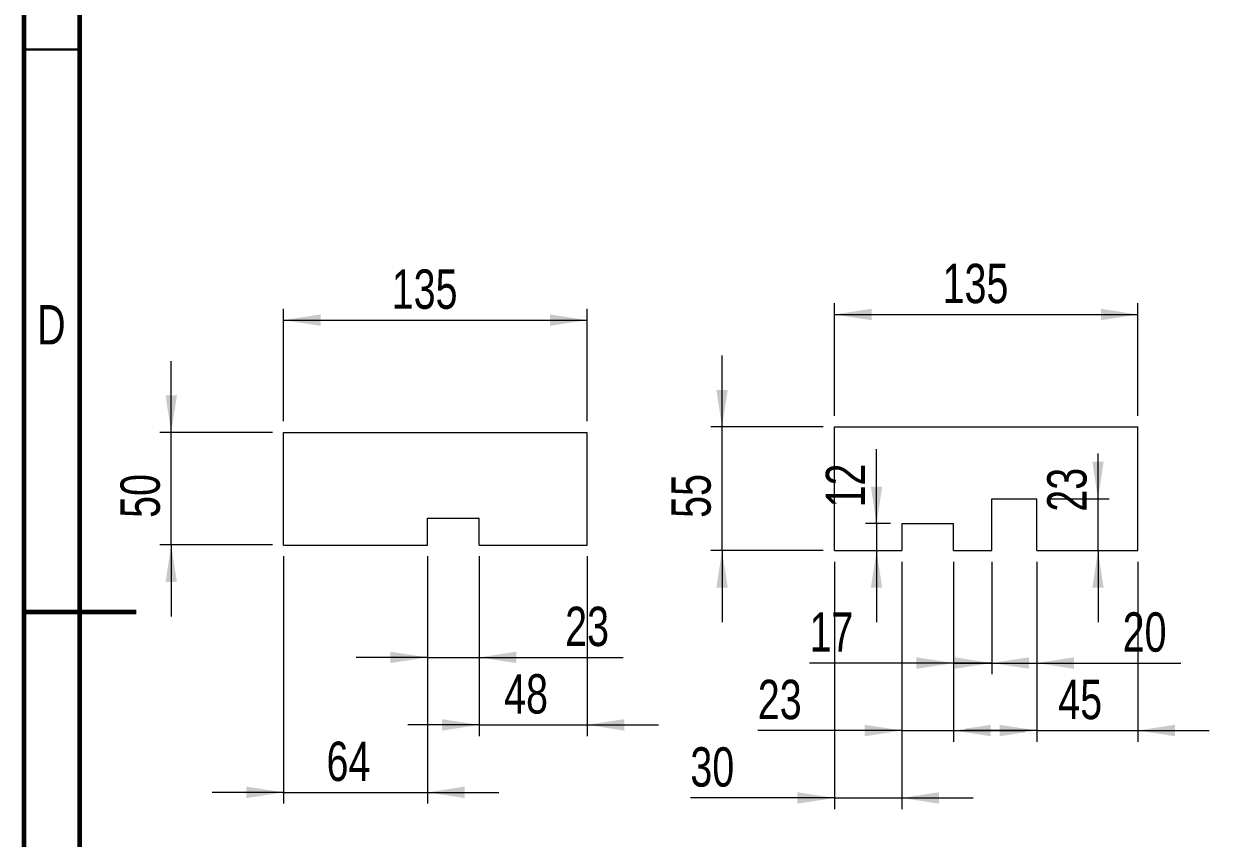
# Model space of a CAD drawing. Header units: millimetres. Extents: x 15 to 205, y 5 to 292.
# Drawn here: x 15 to 120.5, y 128.3 to 200.8 of the extents above; entities that cross this region are included whole.
import ezdxf

# ---------------------------------------------------------------- set-up
doc = ezdxf.new("R2010")
doc.units = ezdxf.units.MM
doc.styles.add('SLDTEXTSTYLE0', font='TXT', dxfattribs={"width": 0.75})
doc.dimstyles.new('SLDDIMSTYLE0', dxfattribs={"dimtxt": 3.5, "dimasz": 3.302, "dimexe": 0, "dimexo": 0.0625, "dimgap": 0.875, "dimtad": 1, "dimlfac": 5, "dimrnd": 1e-09, "dimzin": 12, "dimdsep": 46, "dimtxsty": 'SLDTEXTSTYLE0', "dimsah": 1, "dimcen": 0.09, "dimadec": 0, "dimazin": 3, "dimtfac": 1, "dimtofl": 0, "dimtmove": 0, "dimatfit": 3, "dimfxl": 0, "dimfrac": 2, "dimtolj": 1, "dimtzin": 12, "dimarcsym": 0})
doc.dimstyles.new('SLDDIMSTYLE1', dxfattribs={"dimtxt": 3.5, "dimasz": 3.302, "dimexe": 0, "dimexo": 0.0625, "dimgap": 0.875, "dimtad": 1, "dimlfac": 5, "dimrnd": 1e-09, "dimzin": 12, "dimdsep": 46, "dimtxsty": 'SLDTEXTSTYLE0', "dimsah": 1, "dimcen": 0.09, "dimadec": 0, "dimazin": 3, "dimtfac": 1, "dimtmove": 0, "dimatfit": 0, "dimfxl": 0, "dimfrac": 2, "dimtolj": 1, "dimtzin": 12, "dimarcsym": 0})

# ---------------------------------------------------------------- blocks, each defined once
blk = doc.blocks.new('_D_8')
at = {"color": 7, "linetype": 'Continuous', "lineweight": 0}
for p, q in [((38.12, 165.43), (38.12, 175.43)), ((65.12, 165.43), (65.12, 175.43)), ((38.12, 174.43), (65.12, 174.43))]:
    blk.add_line(p, q, dxfattribs=at)
for points in [[(38.12, 174.43), (41.43, 173.92), (41.43, 174.94)], [(65.12, 174.43), (61.82, 174.94), (61.82, 173.92)]]:
    blk.add_solid(points, dxfattribs=at)
at = {"color": 7, "linetype": 'Continuous', "lineweight": 0, "insert": (47.74, 178.94), "char_height": 3.5, "attachment_point": 1, "style": 'SLDTEXTSTYLE0'}
blk.add_mtext('135', dxfattribs=at)
blk = doc.blocks.new('_D_9')
at = {"color": 7, "linetype": 'Continuous', "lineweight": 0}
for p, q in [((28.12, 164.43), (28.12, 170.78)), ((37.12, 164.43), (27.12, 164.43)), ((28.12, 154.43), (28.12, 164.43)), ((37.12, 154.43), (27.12, 154.43)), ((28.12, 154.43), (28.12, 148.08))]:
    blk.add_line(p, q, dxfattribs=at)
for points in [[(28.12, 164.43), (28.63, 167.73), (27.62, 167.73)], [(28.12, 154.43), (27.62, 151.13), (28.63, 151.13)]]:
    blk.add_solid(points, dxfattribs=at)
at = {"color": 7, "linetype": 'Continuous', "lineweight": 0, "insert": (23.61, 156.84), "char_height": 3.5, "attachment_point": 1, "rotation": 90, "style": 'SLDTEXTSTYLE0'}
blk.add_mtext('50', dxfattribs=at)
blk = doc.blocks.new('_D_10')
at = {"color": 7, "linetype": 'Continuous', "lineweight": 0}
for p, q in [((38.12, 153.43), (38.12, 131.43)), ((50.92, 153.43), (50.92, 131.43)), ((38.12, 132.43), (31.77, 132.43)), ((38.12, 132.43), (50.92, 132.43)), ((50.92, 132.43), (57.27, 132.43))]:
    blk.add_line(p, q, dxfattribs=at)
for points in [[(38.12, 132.43), (34.82, 132.94), (34.82, 131.92)], [(50.92, 132.43), (54.23, 131.92), (54.23, 132.94)]]:
    blk.add_solid(points, dxfattribs=at)
at = {"color": 7, "linetype": 'Continuous', "lineweight": 0, "insert": (41.94, 136.94), "char_height": 3.5, "attachment_point": 1, "style": 'SLDTEXTSTYLE0'}
blk.add_mtext('64', dxfattribs=at)
blk = doc.blocks.new('_D_11')
at = {"color": 7, "linetype": 'Continuous', "lineweight": 0}
for p, q in [((50.92, 153.43), (50.92, 143.43)), ((55.52, 153.43), (55.52, 143.43)), ((50.92, 144.43), (44.57, 144.43)), ((50.92, 144.43), (55.52, 144.43)), ((55.52, 144.43), (68.34, 144.43))]:
    blk.add_line(p, q, dxfattribs=at)
for points in [[(50.92, 144.43), (47.62, 144.94), (47.62, 143.92)], [(55.52, 144.43), (58.83, 143.92), (58.83, 144.94)]]:
    blk.add_solid(points, dxfattribs=at)
at = {"color": 7, "linetype": 'Continuous', "lineweight": 0, "insert": (63.17, 148.94), "char_height": 3.5, "attachment_point": 1, "style": 'SLDTEXTSTYLE0'}
blk.add_mtext('23', dxfattribs=at)
blk = doc.blocks.new('_D_12')
at = {"color": 7, "linetype": 'Continuous', "lineweight": 0}
for p, q in [((55.52, 153.43), (55.52, 137.43)), ((65.12, 153.43), (65.12, 137.43)), ((55.52, 138.43), (49.17, 138.43)), ((55.52, 138.43), (65.12, 138.43)), ((65.12, 138.43), (71.47, 138.43))]:
    blk.add_line(p, q, dxfattribs=at)
for points in [[(55.52, 138.43), (52.22, 138.94), (52.22, 137.92)], [(65.12, 138.43), (68.43, 137.92), (68.43, 138.94)]]:
    blk.add_solid(points, dxfattribs=at)
at = {"color": 7, "linetype": 'Continuous', "lineweight": 0, "insert": (57.74, 142.94), "char_height": 3.5, "attachment_point": 1, "style": 'SLDTEXTSTYLE0'}
blk.add_mtext('48', dxfattribs=at)
blk = doc.blocks.new('_D_13')
at = {"color": 7, "linetype": 'Continuous', "lineweight": 0}
for p, q in [((87.13, 165.93), (87.13, 175.93)), ((114.13, 165.93), (114.13, 175.93)), ((87.13, 174.93), (114.13, 174.93))]:
    blk.add_line(p, q, dxfattribs=at)
for points in [[(87.13, 174.93), (90.43, 174.42), (90.43, 175.44)], [(114.13, 174.93), (110.83, 175.44), (110.83, 174.42)]]:
    blk.add_solid(points, dxfattribs=at)
at = {"color": 7, "linetype": 'Continuous', "lineweight": 0, "insert": (96.75, 179.44), "char_height": 3.5, "attachment_point": 1, "style": 'SLDTEXTSTYLE0'}
blk.add_mtext('135', dxfattribs=at)
blk = doc.blocks.new('_D_14')
at = {"color": 7, "linetype": 'Continuous', "lineweight": 0}
for p, q in [((77.13, 164.93), (77.13, 171.28)), ((86.13, 164.93), (76.13, 164.93)), ((77.13, 153.93), (77.13, 164.93)), ((86.13, 153.93), (76.13, 153.93)), ((77.13, 153.93), (77.13, 147.58))]:
    blk.add_line(p, q, dxfattribs=at)
for points in [[(77.13, 164.93), (77.64, 168.23), (76.62, 168.23)], [(77.13, 153.93), (76.62, 150.63), (77.64, 150.63)]]:
    blk.add_solid(points, dxfattribs=at)
at = {"color": 7, "linetype": 'Continuous', "lineweight": 0, "insert": (72.62, 156.84), "char_height": 3.5, "attachment_point": 1, "rotation": 90, "style": 'SLDTEXTSTYLE0'}
blk.add_mtext('55', dxfattribs=at)
blk = doc.blocks.new('_D_15')
at = {"color": 7, "linetype": 'Continuous', "lineweight": 0}
for p, q in [((87.13, 152.93), (87.13, 130.93)), ((93.13, 152.93), (93.13, 130.93)), ((87.13, 131.93), (74.31, 131.93)), ((87.13, 131.93), (93.13, 131.93)), ((93.13, 131.93), (99.48, 131.93))]:
    blk.add_line(p, q, dxfattribs=at)
for points in [[(87.13, 131.93), (83.83, 132.44), (83.83, 131.42)], [(93.13, 131.93), (96.43, 131.42), (96.43, 132.44)]]:
    blk.add_solid(points, dxfattribs=at)
at = {"color": 7, "linetype": 'Continuous', "lineweight": 0, "insert": (74.31, 136.44), "char_height": 3.5, "attachment_point": 1, "style": 'SLDTEXTSTYLE0'}
blk.add_mtext('30', dxfattribs=at)
blk = doc.blocks.new('_D_16')
at = {"color": 7, "linetype": 'Continuous', "lineweight": 0}
for p, q in [((93.13, 152.93), (93.13, 136.93)), ((97.73, 152.93), (97.73, 136.93)), ((93.13, 137.93), (80.31, 137.93)), ((93.13, 137.93), (97.73, 137.93)), ((97.73, 137.93), (104.08, 137.93))]:
    blk.add_line(p, q, dxfattribs=at)
for points in [[(93.13, 137.93), (89.83, 138.44), (89.83, 137.42)], [(97.73, 137.93), (101.03, 137.42), (101.03, 138.44)]]:
    blk.add_solid(points, dxfattribs=at)
at = {"color": 7, "linetype": 'Continuous', "lineweight": 0, "insert": (80.31, 142.44), "char_height": 3.5, "attachment_point": 1, "style": 'SLDTEXTSTYLE0'}
blk.add_mtext('23', dxfattribs=at)
blk = doc.blocks.new('_D_17')
at = {"color": 7, "linetype": 'Continuous', "lineweight": 0}
for p, q in [((97.73, 152.93), (97.73, 142.93)), ((101.13, 152.93), (101.13, 142.93)), ((97.73, 143.93), (84.91, 143.93)), ((97.73, 143.93), (101.13, 143.93)), ((101.13, 143.93), (107.48, 143.93))]:
    blk.add_line(p, q, dxfattribs=at)
for points in [[(97.73, 143.93), (94.43, 144.44), (94.43, 143.42)], [(101.13, 143.93), (104.43, 143.42), (104.43, 144.44)]]:
    blk.add_solid(points, dxfattribs=at)
at = {"color": 7, "linetype": 'Continuous', "lineweight": 0, "insert": (84.91, 148.44), "char_height": 3.5, "attachment_point": 1, "style": 'SLDTEXTSTYLE0'}
blk.add_mtext('17', dxfattribs=at)
blk = doc.blocks.new('_D_18')
at = {"color": 7, "linetype": 'Continuous', "lineweight": 0}
for p, q in [((101.13, 152.93), (101.13, 142.93)), ((105.13, 152.93), (105.13, 142.93)), ((101.13, 143.93), (94.78, 143.93)), ((101.13, 143.93), (105.13, 143.93)), ((105.13, 143.93), (117.94, 143.93))]:
    blk.add_line(p, q, dxfattribs=at)
for points in [[(101.13, 143.93), (97.83, 144.44), (97.83, 143.42)], [(105.13, 143.93), (108.43, 143.42), (108.43, 144.44)]]:
    blk.add_solid(points, dxfattribs=at)
at = {"color": 7, "linetype": 'Continuous', "lineweight": 0, "insert": (112.77, 148.44), "char_height": 3.5, "attachment_point": 1, "style": 'SLDTEXTSTYLE0'}
blk.add_mtext('20', dxfattribs=at)
blk = doc.blocks.new('_D_19')
at = {"color": 7, "linetype": 'Continuous', "lineweight": 0}
for p, q in [((105.13, 152.93), (105.13, 136.93)), ((114.13, 152.93), (114.13, 136.93)), ((105.13, 137.93), (98.78, 137.93)), ((105.13, 137.93), (114.13, 137.93)), ((114.13, 137.93), (120.48, 137.93))]:
    blk.add_line(p, q, dxfattribs=at)
for points in [[(105.13, 137.93), (101.83, 138.44), (101.83, 137.42)], [(114.13, 137.93), (117.43, 137.42), (117.43, 138.44)]]:
    blk.add_solid(points, dxfattribs=at)
at = {"color": 7, "linetype": 'Continuous', "lineweight": 0, "insert": (107.04, 142.44), "char_height": 3.5, "attachment_point": 1, "style": 'SLDTEXTSTYLE0'}
blk.add_mtext('45', dxfattribs=at)
blk = doc.blocks.new('_D_20')
at = {"color": 7, "linetype": 'Continuous', "lineweight": 0}
for p, q in [((90.88, 156.33), (90.88, 162.94)), ((92.13, 156.33), (89.88, 156.33)), ((90.88, 156.33), (90.88, 153.93)), ((90.88, 153.93), (90.88, 147.58))]:
    blk.add_line(p, q, dxfattribs=at)
for points in [[(90.88, 156.33), (91.38, 159.63), (90.37, 159.63)], [(90.88, 153.93), (90.37, 150.63), (91.38, 150.63)]]:
    blk.add_solid(points, dxfattribs=at)
at = {"color": 7, "linetype": 'Continuous', "lineweight": 0, "insert": (86.36, 157.77), "char_height": 3.5, "attachment_point": 1, "rotation": 90, "style": 'SLDTEXTSTYLE0'}
blk.add_mtext('12', dxfattribs=at)
blk = doc.blocks.new('_D_21')
at = {"color": 7, "linetype": 'Continuous', "lineweight": 0}
for p, q in [((110.58, 158.53), (110.58, 162.56)), ((106.13, 158.53), (111.58, 158.53)), ((110.58, 153.93), (110.58, 158.53)), ((110.58, 153.93), (110.58, 147.58))]:
    blk.add_line(p, q, dxfattribs=at)
for points in [[(110.58, 158.53), (111.08, 161.83), (110.07, 161.83)], [(110.58, 153.93), (110.07, 150.63), (111.08, 150.63)]]:
    blk.add_solid(points, dxfattribs=at)
at = {"color": 7, "linetype": 'Continuous', "lineweight": 0, "insert": (106.06, 157.39), "char_height": 3.5, "attachment_point": 1, "rotation": 90, "style": 'SLDTEXTSTYLE0'}
blk.add_mtext('23', dxfattribs=at)

msp = doc.modelspace()

# ---------------------------------------------------------------- linework, layer by layer
at = {"color": 7, "linetype": 'Continuous', "lineweight": 60}
for p, q in [((15, 292), (15, 5)), ((20, 10), (20, 287)), ((15, 148.5), (25, 148.5))]:
    msp.add_line(p, q, dxfattribs=at)
at = {"color": 7, "linetype": 'Continuous', "lineweight": 30}
msp.add_line((20, 198.5), (15, 198.5), dxfattribs=at)
at = {"color": 7, "linetype": 'Continuous', "lineweight": 15}
for p, q in [((87.1291, 153.9274), (87.1291, 164.9274)), ((87.1291, 164.9274), (114.1291, 164.9274)), ((114.1291, 153.9274), (114.1291, 164.9274)), ((38.123, 154.4274), (38.123, 164.4274)), ((38.123, 164.4274), (65.123, 164.4274)), ((65.123, 154.4274), (65.123, 164.4274)), ((101.1291, 158.5274), (105.1291, 158.5274)), ((101.1291, 153.9274), (101.1291, 158.5274)), ((105.1291, 153.9274), (105.1291, 158.5274)), ((50.923, 156.8274), (55.523, 156.8274)), ((50.923, 154.4274), (50.923, 156.8274)), ((55.523, 154.4274), (55.523, 156.8274)), ((93.1291, 156.3274), (97.7291, 156.3274)), ((93.1291, 156.3274), (93.1291, 153.9274)), ((97.7291, 153.9274), (97.7291, 156.3274)), ((38.123, 154.4274), (50.923, 154.4274)), ((55.523, 154.4274), (65.123, 154.4274)), ((87.1291, 153.9274), (93.1291, 153.9274)), ((97.7291, 153.9274), (101.1291, 153.9274)), ((105.1291, 153.9274), (114.1291, 153.9274))]:
    msp.add_line(p, q, dxfattribs=at)

# ---------------------------------------------------------------- texts
at = {"color": 7, "linetype": 'Continuous', "lineweight": 0, "insert": (17.4599, 175.7665), "char_height": 3.5, "attachment_point": 2, "style": 'SLDTEXTSTYLE0'}
msp.add_mtext('D', dxfattribs=at)

# ---------------------------------------------------------------- dimensions: what is measured, and where the dimension line sits
at = {"color": 7, "linetype": 'Continuous', "lineweight": 0}
for base, p1, p2, dimstyle, picture, middle in [((114.1291, 174.9274), (87.1291, 164.9274), (114.1291, 164.9274), 'SLDDIMSTYLE0', '_D_13', (100.6291, 174.9274)), ((65.123, 174.4274), (38.123, 164.4274), (65.123, 164.4274), 'SLDDIMSTYLE0', '_D_8', (51.623, 174.4274)), ((50.923, 132.4274), (38.123, 154.4274), (50.923, 154.4274), 'SLDDIMSTYLE1', '_D_10', (44.523, 132.4274)), ((55.523, 144.4274), (50.923, 154.4274), (55.523, 154.4274), 'SLDDIMSTYLE1', '_D_11', (65.7522, 144.4274)), ((65.123, 138.4274), (55.523, 154.4274), (65.123, 154.4274), 'SLDDIMSTYLE1', '_D_12', (60.323, 138.4274)), ((93.1291, 131.9274), (87.1291, 153.9274), (93.1291, 153.9274), 'SLDDIMSTYLE1', '_D_15', (76.8999, 131.9274)), ((97.7291, 137.9274), (93.1291, 153.9274), (97.7291, 153.9274), 'SLDDIMSTYLE1', '_D_16', (82.8999, 137.9274)), ((101.1291, 143.9274), (97.7291, 153.9274), (101.1291, 153.9274), 'SLDDIMSTYLE1', '_D_17', (87.4999, 143.9274)), ((105.1291, 143.9274), (101.1291, 153.9274), (105.1291, 153.9274), 'SLDDIMSTYLE1', '_D_18', (115.3582, 143.9274)), ((114.1291, 137.9274), (105.1291, 153.9274), (114.1291, 153.9274), 'SLDDIMSTYLE1', '_D_19', (109.6291, 137.9274))]:
    dim = msp.add_linear_dim(base=base, p1=p1, p2=p2, dimstyle=dimstyle, dxfattribs=at)
    dim.commit()
    dim.dimension.update_dxf_attribs({"geometry": picture, "text_midpoint": middle, "dimtype": 160})
for base, p1, p2, picture, middle in [((77.1291, 164.9274), (87.1291, 153.9274), (87.1291, 164.9274), '_D_14', (77.1291, 159.4274)), ((28.123, 164.4274), (38.123, 154.4274), (38.123, 164.4274), '_D_9', (28.123, 159.4274)), ((90.8761, 153.9274), (93.1291, 156.3274), (93.1291, 153.9274), '_D_20', (90.8761, 160.3576)), ((110.5751, 158.5274), (114.1291, 153.9274), (105.1291, 158.5274), '_D_21', (110.5751, 159.9714))]:
    dim = msp.add_linear_dim(base=base, p1=p1, p2=p2, angle=90, dimstyle='SLDDIMSTYLE1', dxfattribs=at)
    dim.commit()
    dim.dimension.update_dxf_attribs({"geometry": picture, "text_midpoint": middle, "dimtype": 160})

doc.saveas('drawing.dxf')
